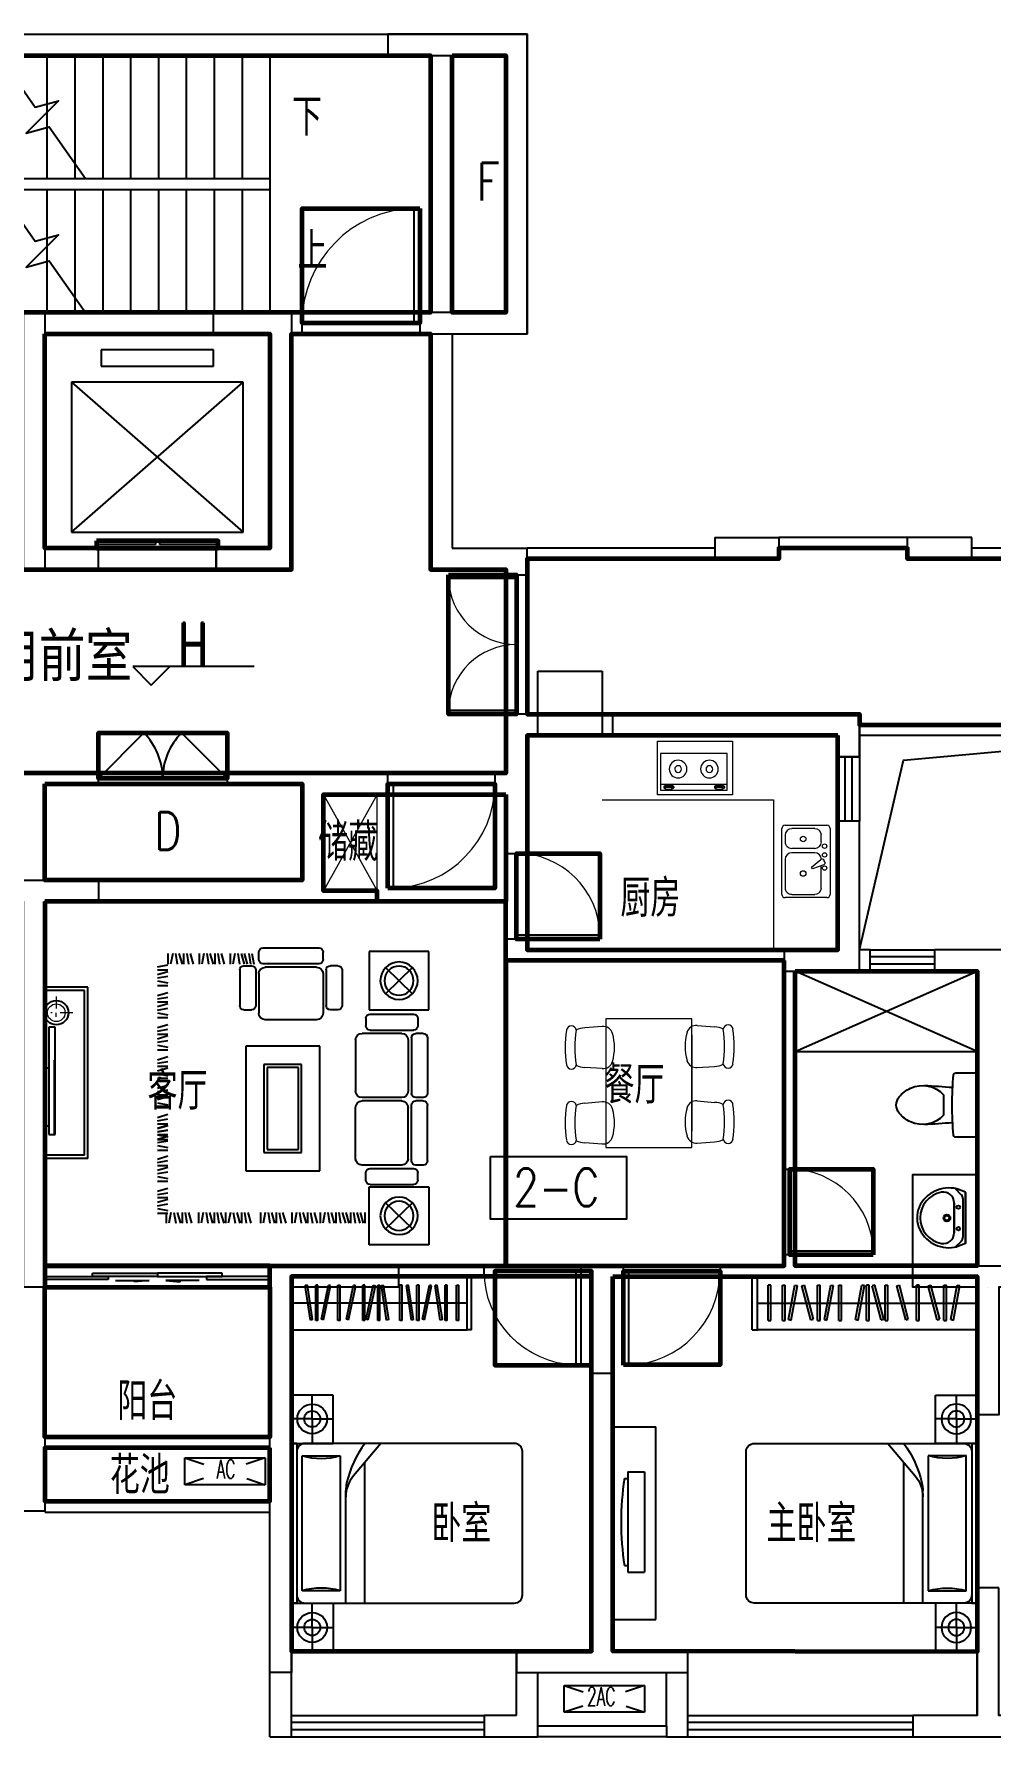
# Model space of a CAD drawing. Extents: x -397387 to -354187, y -375121 to -359221.
# Drawn here: x -375787 to -366859, y -375121 to -359221 of the extents above; entities that cross this region are included whole.
import ezdxf
from ezdxf.enums import TextEntityAlignment as Align

# ---------------------------------------------------------------- set-up
doc = ezdxf.new("R2010")
doc.units = 0
doc.header["$LTSCALE"] = 1000
doc.header["$MEASUREMENT"] = 0
doc.layers.get('0').update_dxf_attribs({"linetype": 'CONTINUOUS'})
for name, color, linetype in [('BATH', 6, 'CONTINUOUS'), ('DIM_SYMB', 3, 'CONTINUOUS'), ('F', 8, 'CONTINUOUS'), ('FUR', 8, 'CONTINUOUS'), ('Furniture(家具)', 9, 'CONTINUOUS'), ('Lvtry(厨卫)', 151, 'CONTINUOUS'), ('PUB_TEXT', 7, 'CONTINUOUS'), ('STAIR', 3, 'CONTINUOUS'), ('TEXT', 6, 'CONTINUOUS'), ('TXT', 7, 'CONTINUOUS'), ('wa', 2, 'CONTINUOUS'), ('WALL', 2, 'CONTINUOUS'), ('WINDOW', 3, 'CONTINUOUS'), ('平面标高', 161, 'CONTINUOUS'), ('栏杆', 140, 'CONTINUOUS'), ('空调', 32, 'CONTINUOUS')]:
    doc.layers.add(name, color=color, linetype=linetype)
for name, color, linetype, lineweight in [('GT_卧室', 1, 'CONTINUOUS', 60), ('GT_卫生间', 5, 'CONTINUOUS', 60), ('GT_厨房', 4, 'CONTINUOUS', 60), ('GT_客厅', 2, 'CONTINUOUS', 60), ('GT_楼梯', 130, 'CONTINUOUS', 60), ('GT_玄关', 40, 'CONTINUOUS', 60), ('GT_电机房', 210, 'CONTINUOUS', 60), ('GT_电梯', 150, 'CONTINUOUS', 60), ('GT_花园', 74, 'CONTINUOUS', 60), ('GT_过道', 30, 'CONTINUOUS', 60), ('GT_门', 245, 'CONTINUOUS', 60), ('GT_阳台', 6, 'CONTINUOUS', 60), ('GT_风机房', 230, 'CONTINUOUS', 60), ('GT_餐厅', 3, 'CONTINUOUS', 60), ('I-FURN', 8, 'CONTINUOUS', 5)]:
    doc.layers.add(name, color=color, linetype=linetype, lineweight=lineweight)
doc.styles.add('_ROMANC', font='ROMANC', dxfattribs={"width": 0.6})
doc.styles.add('DIM_FONT', font='ROMAND.shx', dxfattribs={"width": 0.7})
doc.styles.add('HZ', font='', dxfattribs={"width": 0.8})
doc.styles.add('HZ1', font='romans.shx', dxfattribs={"width": 0.8, "bigfont": 'hztxt3.shx'})
doc.styles.get("Standard").update_dxf_attribs({"font": 'GBENOR', "bigfont": 'GBCBIG'})
doc.styles.get('HZ').set_extended_font_data('FangSong_GB2312')

# ---------------------------------------------------------------- blocks, each defined once
blk = doc.blocks.new('TP6')
blk.add_lwpolyline([(20, -300), (201, -300, 0.388903), (221, -282, 0.043619), (221, 282, 0.388903), (201, 300), (20, 300, 0.414214), (0, 280), (0, -280, 0.414214), (20, -300, 0.414214)], format="xyb")
blk.add_lwpolyline([(623, 157, 0.325454), (314, 96), (314, -96, 0.325454), (623, -157, 0.11195), (728, -76, 0.35994), (728, 76, 0.11195)], format="xyb", close=True)
for centre, start, end in [((822, -7004), 92.6182, 94.7269), ((822, 7004), 265.2731, 267.3818)]:
    blk.add_arc(centre, 7194, start, end)
blk = doc.blocks.new('M_E6')
for p, q in [((240, 0), (-240, 0)), ((-237, 0), (239, 0)), ((240, 0), (270, -79)), ((-213, -36), (-271, -91)), ((-240, 0), (-270, -79)), ((-179, -23), (181, -23)), ((141, -105), (-141, -105)), ((-141, -105), (141, -105)), ((217, -37), (274, -95))]:
    blk.add_line(p, q)
for centre, radius in [((-99, -65), 16.3), ((2, -172), 31.6), ((2, -172), 23), ((101, -65), 16.3)]:
    blk.add_circle(centre, radius)
for centre, radius, start, end in [((28, -152), 307, 166.1751, 244.7296), ((-141, -205), 100, 90, 190.5602), ((-179, -73), 50, 90, 133.181), ((-28, -152), 307, 297.0639, 13.8249), ((141, -205), 100, 349.4398, 90), ((181, -73), 50, 44.5607, 90), ((0, -179), 243, 190.5602, 349.4398), ((0, -201), 250, 245.8071, 296.4628), ((28, -152), 307, 266.589, 266.5936)]:
    blk.add_arc(centre, radius, start, end)
at = {"width": 0.8, "flags": 9}
for tag in ['XSIZE', 'YSIZE']:
    blk.add_attdef(tag, (0, 0), '', height=0.5, dxfattribs=at)
blk = doc.blocks.new('M_E29JIV')
at = {"color": 0, "linetype": 'ByBlock'}
for p, q in [((31, 337), (419, 337)), ((0, -307), (0, 307)), ((82, 245), (82, 40)), ((358, 307), (143, 307)), ((419, -20), (419, 245)), ((450, 307), (450, -307)), ((48, 2), (57, -12)), ((59, 31), (163, 70)), ((173, 53), (87, -18)), ((163, 70), (173, 53)), ((143, -82), (358, -82)), ((358, -123), (143, -123)), ((82, -184), (82, -245)), ((143, -307), (358, -307)), ((419, -245), (419, -184)), ((419, -338), (31, -338))]:
    blk.add_line(p, q, dxfattribs=at)
for centre, radius in [((51, 61), 20.5), ((251, 112), 25.6), ((51, -61), 20.5), ((51, -143), 20.5), ((251, -210), 25.6)]:
    blk.add_circle(centre, radius, dxfattribs=at)
for centre, radius, start, end in [((31, 307), 30.7, 90, 180), ((419, 307), 30.7, 0, 90), ((143, 245), 61.4, 90, 180), ((358, 245), 61.4, 0, 90), ((66, 12), 20.5, 110.5377, 210), ((74, -2), 20.5, 210, 309.4623), ((143, -20), 61.4, 180, 270), ((143, -184), 61.4, 90, 180), ((358, -20), 61.4, 270, 0), ((358, -184), 61.4, 0, 90), ((31, -307), 30.7, 180, 270), ((143, -245), 61.4, 180, 270), ((358, -245), 61.4, 270, 0), ((419, -307), 30.7, 270, 0)]:
    blk.add_arc(centre, radius, start, end, dxfattribs=at)
at = {"style": 'DIM_FONT', "width": 0.8, "flags": 9}
for tag in ['XSIZE', 'YSIZE']:
    blk.add_attdef(tag, (0, 0), '', height=0.5, dxfattribs=at)
blk = doc.blocks.new('A$C79323B6D')
at = {"layer": 'I-FURN'}
for p, q in [((0, 500, 0), (700, 500, 0)), ((0, 0, 0), (0, 500, 0)), ((700, 500, 0), (700, 0, 0)), ((27, 387, 0), (27, 44, 0)), ((649, 387, 0), (27, 387, 0)), ((649, 44, 0), (649, 387, 0)), ((27, 100, 0), (649, 100, 0)), ((27, 44, 0), (649, 44, 0)), ((59, 78, 0), (59, 66, 0)), ((134, 68, 0), (70, 68, 0)), ((70, 68, 0), (70, 52, 0)), ((70, 52, 0), (134, 52, 0)), ((134, 52, 0), (134, 68, 0)), ((151, 77, 0), (151, 66, 0)), ((532, 78, 0), (532, 66, 0)), ((543, 68, 0), (543, 52, 0)), ((607, 68, 0), (543, 68, 0)), ((543, 52, 0), (607, 52, 0)), ((607, 52, 0), (607, 68, 0)), ((624, 77, 0), (624, 66, 0)), ((700, 0, 0), (0, 0, 0))]:
    blk.add_line(p, q, dxfattribs=at)
at = {"layer": 'I-FURN', "elevation": 0}
for points in [[(151, 77, 0.259034), (149, 80, 0.076276), (137, 85, 0.036515), (124, 88, 0.026615), (105, 89, 0.026615), (86, 88, 0.036515), (73, 85, 0.076276), (61, 80, 0.259034), (59, 77, 0.078462), (59, 76, 0.056762)], [(151, 66, 0.259034), (149, 70, 0.076276), (137, 75, 0.036515), (124, 77, 0.026615), (105, 78, 0.026615), (86, 77, 0.036515), (73, 75, 0.076276), (61, 70, 0.259034), (59, 66, 0.259034), (61, 63, 0.056762), (70, 59, 0.036515)], [(134, 57, 0.008736), (137, 58, 0.076276), (149, 63, 0.259034), (151, 66, 0.259034)], [(624, 77, 0.259034), (622, 80, 0.076276), (610, 85, 0.036515), (597, 88, 0.026615), (578, 89, 0.026615), (559, 88, 0.036515), (546, 85, 0.076276), (534, 80, 0.259034), (532, 77, 0.078462), (532, 76, 0.056762)], [(624, 66, 0.259034), (622, 70, 0.076276), (610, 75, 0.036515), (597, 77, 0.026615), (578, 78, 0.026615), (559, 77, 0.036515), (546, 75, 0.076276), (534, 70, 0.259034), (532, 66, 0.259034), (534, 63, 0.056762), (543, 59, 0.036515)], [(607, 57, 0.008736), (610, 58, 0.076276), (622, 63, 0.259034), (624, 66, 0.259034)]]:
    blk.add_lwpolyline(points, format="xyb", dxfattribs=at)
at = {"layer": 'I-FURN'}
for centre, radius, start, end in [((192, 241, 0), 82.5, 0.964, 360), ((484, 241, 0), 82.5, 180, 539.036), ((192, 241, 0), 31.6, 0.6532, 360), ((484, 241, 0), 31.6, 180, 539.3468)]:
    blk.add_arc(centre, radius, start, end, dxfattribs=at)
blk = doc.blocks.new('BX')
for p, q in [((0, 600), (0, 0)), ((600, 600), (0, 600)), ((600, 0), (600, 600)), ((0, 0), (600, 0))]:
    blk.add_line(p, q)
blk = doc.blocks.new('A$C501B52AE')
at = {"layer": 'I-FURN'}
for p, q in [((-450, 581), (-612, 567)), ((-415, 502), (-415, -398)), ((385, 502), (385, -398)), ((437, 591), (598, 576)), ((-450, 187), (-612, 199)), ((437, 197), (598, 208)), ((-450, -123), (-612, -138)), ((437, -114), (598, -128)), ((-450, -517), (-612, -505)), ((437, -508), (598, -496))]:
    blk.add_line(p, q, dxfattribs=at)
blk.add_lwpolyline([(-415, 652), (-415, -548), (385, -548), (385, 652)], close=True, dxfattribs=at)
for centre, radius, start, end in [((308, 384), 1104, 171.5445, 188.4555), ((-738, 540), 46, 8.4555, 171.5445), ((399, 384), 1104, 171.5445, 188.4555), ((-612, 383), 184, 90, 116.2122), ((-442, 489), 92, 16.1087, 95), ((-807, 384), 471, 343.8913, 16.1087), ((794, 394), 471, 163.8913, 196.1087), ((429, 499), 92, 85, 163.8913), ((598, 392), 184, 63.7878, 90), ((725, 549), 46, 8.4555, 171.5445), ((-413, 394), 1104, 351.5445, 8.4555), ((-322, 394), 1104, 351.5445, 8.4555), ((-738, 229), 46, 188.4555, 351.5445), ((-612, 383), 184, 243.618, 270), ((-442, 279), 92, 265, 343.8913), ((429, 288), 92, 196.1087, 275), ((598, 392), 184, 270, 296.382), ((725, 238), 46, 188.4555, 351.5445), ((308, -320), 1104, 171.5445, 188.4555), ((-738, -165), 46, 8.4555, 171.5445), ((399, -320), 1104, 171.5445, 188.4555), ((-612, -321), 184, 90, 116.2122), ((-442, -215), 92, 16.1087, 95), ((429, -205), 92, 85, 163.8913), ((598, -312), 184, 63.7878, 90), ((725, -155), 46, 8.4555, 171.5445), ((-413, -311), 1104, 351.5445, 8.4555), ((-322, -311), 1104, 351.5445, 8.4555), ((-807, -320), 471, 343.8913, 16.1087), ((794, -311), 471, 163.8913, 196.1087), ((-442, -425), 92, 265, 343.8913), ((429, -416), 92, 196.1087, 275), ((598, -312), 184, 270, 296.382), ((725, -466), 46, 188.4555, 351.5445), ((-738, -476), 46, 188.4555, 351.5445), ((-612, -321), 184, 243.618, 270)]:
    blk.add_arc(centre, radius, start, end, dxfattribs=at)
blk = doc.blocks.new('A$C5DCB49ED')
at = {"layer": 'F'}
for p, q in [((-400, -1800), (-400, 0)), ((-400, 0), (0, 0)), ((0, -1800), (0, 0)), ((-260, -420), (-104, -420)), ((-260, -420), (-260, -1356)), ((-104, -420), (-104, -1356)), ((-291, -482), (-260, -482)), ((-291, -1293), (-260, -1293)), ((-260, -1356), (-104, -1356)), ((-400, -1800), (0, -1800))]:
    blk.add_line(p, q, dxfattribs=at)
blk.add_ellipse((2329, -888), major_axis=(2652, 0), ratio=1, start_param=2.988025, end_param=3.295112, dxfattribs=at)
blk = doc.blocks.new('A$C47B67B6B')
at = {"layer": 'F'}
for p, q in [((-2100, -500), (-2100, 0)), ((-2050, -500), (-2050, 0)), ((-1952, -412), (-1952, -83)), ((-1927, -83), (-1952, -83)), ((-1927, -412), (-1927, -83)), ((-1818, -412), (-1818, -83)), ((-1818, -83), (-1793, -83)), ((-1793, -412), (-1793, -83)), ((-1762, -404), (-1701, -81)), ((-1737, -409), (-1677, -85)), ((-1701, -81), (-1677, -85)), ((-1636, -88), (-1612, -82)), ((-1553, -406), (-1636, -88)), ((-1529, -400), (-1612, -82)), ((-1490, -412), (-1490, -83)), ((-1490, -83), (-1465, -83)), ((-1465, -412), (-1465, -83)), ((-1426, -404), (-1366, -81)), ((-1402, -409), (-1342, -85)), ((-1366, -81), (-1342, -85)), ((-1291, -412), (-1291, -83)), ((-1291, -83), (-1266, -83)), ((-1266, -412), (-1266, -83)), ((-1136, -404), (-1076, -81)), ((-1111, -409), (-1051, -85)), ((-1051, -85), (-1076, -81)), ((-1033, -412), (-1033, -83)), ((-1008, -83), (-1033, -83)), ((-1008, -412), (-1008, -83)), ((-956, -82), (-980, -88)), ((-897, -406), (-980, -88)), ((-872, -400), (-956, -82)), ((-859, -412), (-859, -83)), ((-859, -83), (-834, -83)), ((-834, -412), (-834, -83)), ((-751, -88), (-726, -82)), ((-667, -406), (-751, -88)), ((-643, -400), (-726, -82)), ((-568, -412), (-568, -83)), ((-543, -83), (-568, -83)), ((-543, -412), (-543, -83)), ((-457, -88), (-433, -82)), ((-374, -406), (-457, -88)), ((-350, -400), (-433, -82)), ((-311, -412), (-311, -83)), ((-311, -83), (-286, -83)), ((-286, -412), (-286, -83)), ((-247, -404), (-187, -81)), ((-223, -409), (-163, -85)), ((-187, -81), (-163, -85)), ((-2050, -250), (0, -250)), ((-1952, -412), (-1927, -412)), ((-1818, -412), (-1793, -412)), ((-1762, -404), (-1737, -409)), ((-1553, -406), (-1529, -400)), ((-1490, -412), (-1465, -412)), ((-1426, -404), (-1402, -409)), ((-1291, -412), (-1266, -412)), ((-1136, -404), (-1111, -409)), ((-1033, -412), (-1008, -412)), ((-897, -406), (-872, -400)), ((-859, -412), (-834, -412)), ((-667, -406), (-643, -400)), ((-568, -412), (-543, -412)), ((-374, -406), (-350, -400)), ((-311, -412), (-286, -412)), ((-247, -404), (-223, -409)), ((-2100, -500), (-2050, -500)), ((0, -500), (-2050, -500))]:
    blk.add_line(p, q, dxfattribs=at)
blk = doc.blocks.new('A$C011B29F4')
at = {"layer": 'F'}
for p, q in [((448, 2080), (448, 127)), ((1863, 2156), (525, 2156)), ((1939, 127), (1939, 2080)), ((449, 835), (751, 580)), ((1939, 686), (626, 686)), ((1939, 508), (887, 508)), ((-2, 389), (-2, 0)), ((220, 195), (220, 389)), ((563, 457), (1825, 457)), ((563, 102), (563, 457)), ((1825, 457), (1825, 102)), ((2167, 195), (2167, 389)), ((2389, 389), (2389, 0)), ((220, 195), (-2, 195)), ((220, 195), (220, 0)), ((220, 195), (448, 195)), ((2167, 195), (1939, 195)), ((2167, 195), (2389, 195)), ((2167, 195), (2167, 0)), ((448, 51), (1939, 51)), ((448, 51), (448, 0)), ((1825, 102), (563, 102)), ((1939, 51), (1939, 0)), ((448, 0), (1939, 0))]:
    blk.add_line(p, q, dxfattribs=at)
for points in [[(-2, 0), (448, 0), (448, 389), (-2, 389)], [(2389, 0), (1939, 0), (1939, 389), (2389, 389)]]:
    blk.add_lwpolyline(points, dxfattribs=at)
for centre, radius in [((220, 195), 139), ((2167, 195), 139), ((220, 195), 75), ((2167, 195), 75)]:
    blk.add_circle(centre, radius, dxfattribs=at)
for centre, radius, start, end in [((525, 2080), 76.2, 90, 180), ((1863, 2080), 76.2, 0, 90), ((1056, 1522), 1034, 233.9798, 256.6072), ((948, 813), 305, 229.8941, 270), ((887, 813), 305, 256.6072, 270), ((-47, 279), 635, 343.7398, 16.2602), ((2434, 279), 635, 163.7398, 196.2602), ((525, 127), 76.2, 180, 270), ((1863, 127), 76.2, 270, 0)]:
    blk.add_arc(centre, radius, start, end, dxfattribs=at)
blk = doc.blocks.new('keting01')
at = {"layer": 'Furniture(家具)'}
for p, q in [((2254674, -2574365, 0), (2254674, -2573822, 0)), ((2254674, -2573822, 0), (2255232, -2573822, 0)), ((2255232, -2573822, 0), (2255232, -2574365, 0)), ((2255662, -2573897, 0), (2255662, -2573827, 0)), ((2256222, -2573787, 0), (2255702, -2573787, 0)), ((2256262, -2573897, 0), (2256262, -2573827, 0)), ((2256326, -2573841, 0), (2256309, -2573939, 0)), ((2256354, -2573841, 0), (2256338, -2573939, 0)), ((2256398, -2573841, 0), (2256369, -2573939, 0)), ((2256427, -2573841, 0), (2256398, -2573939, 0)), ((2256458, -2573841, 0), (2256442, -2573939, 0)), ((2256485, -2573841, 0), (2256504, -2573939, 0)), ((2256529, -2573841, 0), (2256529, -2573939, 0)), ((2256613, -2573841, 0), (2256584, -2573939, 0)), ((2256644, -2573841, 0), (2256628, -2573939, 0)), ((2256673, -2573841, 0), (2256673, -2573939, 0)), ((2256717, -2573841, 0), (2256688, -2573939, 0)), ((2256748, -2573841, 0), (2256732, -2573939, 0)), ((2256775, -2573841, 0), (2256794, -2573939, 0)), ((2256819, -2573841, 0), (2256819, -2573939, 0)), ((2256903, -2573841, 0), (2256874, -2573939, 0)), ((2256934, -2573841, 0), (2256918, -2573939, 0)), ((2256963, -2573841, 0), (2256963, -2573939, 0)), ((2257007, -2573841, 0), (2256978, -2573939, 0)), ((2257038, -2573841, 0), (2257022, -2573939, 0)), ((2257065, -2573841, 0), (2257084, -2573939, 0)), ((2257109, -2573841, 0), (2257109, -2573939, 0)), ((2254827, -2573971, 0), (2255079, -2574216, 0)), ((2255079, -2573971, 0), (2254827, -2574216, 0)), ((2255484, -2573994, 0), (2255484, -2574325, 0)), ((2255524, -2573954, 0), (2255594, -2573954, 0)), ((2255634, -2573994, 0), (2255634, -2574325, 0)), ((2255662, -2574028, 0), (2255662, -2574398, 0)), ((2255702, -2573937, 0), (2256222, -2573937, 0)), ((2255722, -2573968, 0), (2256202, -2573968, 0)), ((2256262, -2574028, 0), (2256262, -2574398, 0)), ((2256290, -2573994, 0), (2256290, -2574325, 0)), ((2256400, -2573954, 0), (2256330, -2573954, 0)), ((2256440, -2573994, 0), (2256440, -2574325, 0)), ((2257207, -2573964, 0), (2257109, -2573947, 0)), ((2257207, -2573992, 0), (2257109, -2573992, 0)), ((2257207, -2574036, 0), (2257109, -2574007, 0)), ((2257207, -2574068, 0), (2257109, -2574051, 0)), ((2257207, -2574095, 0), (2257109, -2574114, 0)), ((2257207, -2574139, 0), (2257109, -2574139, 0)), ((2257207, -2574232, 0), (2257109, -2574203, 0)), ((2255232, -2574365, 0), (2254674, -2574365, 0)), ((2255524, -2574365, 0), (2255594, -2574365, 0)), ((2256400, -2574365, 0), (2256330, -2574365, 0)), ((2257207, -2574264, 0), (2257109, -2574247, 0)), ((2257207, -2574292, 0), (2257109, -2574292, 0)), ((2257207, -2574336, 0), (2257109, -2574307, 0)), ((2257207, -2574368, 0), (2257109, -2574351, 0)), ((2254778, -2574445, 0), (2254778, -2574515, 0)), ((2255222, -2574405, 0), (2254818, -2574405, 0)), ((2255262, -2574445, 0), (2255262, -2574515, 0)), ((2255722, -2574458, 0), (2256202, -2574458, 0)), ((2257207, -2574395, 0), (2257109, -2574414, 0)), ((2257207, -2574439, 0), (2257109, -2574439, 0)), ((2257207, -2574532, 0), (2257109, -2574503, 0)), ((2254687, -2574626, 0), (2254687, -2575146, 0)), ((2254727, -2574586, 0), (2254797, -2574586, 0)), ((2255222, -2574555, 0), (2254818, -2574555, 0)), ((2254837, -2574626, 0), (2254837, -2575146, 0)), ((2254868, -2574646, 0), (2254868, -2575126, 0)), ((2254928, -2574586, 0), (2255298, -2574586, 0)), ((2255358, -2574646, 0), (2255358, -2575126, 0)), ((2257207, -2574564, 0), (2257109, -2574547, 0)), ((2257207, -2574592, 0), (2257109, -2574592, 0)), ((2257207, -2574636, 0), (2257109, -2574607, 0)), ((2257207, -2574668, 0), (2257109, -2574651, 0)), ((2255692, -2575869, 0), (2255692, -2574705, 0)), ((2255692, -2574705, 0), (2256384, -2574705, 0)), ((2256384, -2574705, 0), (2256384, -2575869, 0)), ((2257207, -2574695, 0), (2257109, -2574714, 0)), ((2257207, -2574739, 0), (2257109, -2574739, 0)), ((2257207, -2574832, 0), (2257109, -2574803, 0)), ((2255862, -2575699, 0), (2255862, -2574875, 0)), ((2255862, -2574875, 0), (2256214, -2574875, 0)), ((2255892, -2575669, 0), (2255892, -2574905, 0)), ((2255892, -2574905, 0), (2256184, -2574905, 0)), ((2256184, -2574905, 0), (2256184, -2575669, 0)), ((2256214, -2574875, 0), (2256214, -2575699, 0)), ((2257207, -2574864, 0), (2257109, -2574847, 0)), ((2257207, -2574892, 0), (2257109, -2574892, 0)), ((2257207, -2574936, 0), (2257109, -2574907, 0)), ((2257207, -2574962, 0), (2257109, -2574981, 0)), ((2257207, -2575005, 0), (2257109, -2575005, 0)), ((2257207, -2575099, 0), (2257109, -2575070, 0)), ((2257207, -2575130, 0), (2257109, -2575114, 0)), ((2257207, -2575159, 0), (2257109, -2575159, 0)), ((2254687, -2575776, 0), (2254687, -2575256, 0)), ((2254727, -2575186, 0), (2254797, -2575186, 0)), ((2254727, -2575217, 0), (2254797, -2575217, 0)), ((2254837, -2575776, 0), (2254837, -2575256, 0)), ((2254868, -2575756, 0), (2254868, -2575276, 0)), ((2254928, -2575186, 0), (2255298, -2575186, 0)), ((2254928, -2575217, 0), (2255298, -2575217, 0)), ((2255358, -2575756, 0), (2255358, -2575276, 0)), ((2257207, -2575203, 0), (2257109, -2575174, 0)), ((2257207, -2575233, 0), (2257109, -2575252, 0)), ((2257207, -2575277, 0), (2257109, -2575277, 0)), ((2257207, -2575370, 0), (2257109, -2575341, 0)), ((2257207, -2575402, 0), (2257109, -2575385, 0)), ((2257207, -2575430, 0), (2257109, -2575430, 0)), ((2257207, -2575470, 0), (2257109, -2575441, 0)), ((2257207, -2575474, 0), (2257109, -2575445, 0)), ((2257207, -2575502, 0), (2257109, -2575485, 0)), ((2257207, -2575506, 0), (2257109, -2575489, 0)), ((2257207, -2575530, 0), (2257109, -2575530, 0)), ((2257207, -2575533, 0), (2257109, -2575552, 0)), ((2257207, -2575574, 0), (2257109, -2575545, 0)), ((2257207, -2575577, 0), (2257109, -2575577, 0)), ((2257207, -2575606, 0), (2257109, -2575589, 0)), ((2257207, -2575633, 0), (2257109, -2575652, 0)), ((2256214, -2575699, 0), (2255862, -2575699, 0)), ((2256184, -2575669, 0), (2255892, -2575669, 0)), ((2257207, -2575677, 0), (2257109, -2575677, 0)), ((2257207, -2575759, 0), (2257109, -2575730, 0)), ((2257207, -2575791, 0), (2257109, -2575774, 0)), ((2254727, -2575816, 0), (2254797, -2575816, 0)), ((2254778, -2575956, 0), (2254778, -2575886, 0)), ((2255222, -2575846, 0), (2254818, -2575846, 0)), ((2254928, -2575816, 0), (2255298, -2575816, 0)), ((2255262, -2575956, 0), (2255262, -2575886, 0)), ((2256384, -2575869, 0), (2255692, -2575869, 0)), ((2257207, -2575819, 0), (2257109, -2575819, 0)), ((2257207, -2575863, 0), (2257109, -2575834, 0)), ((2257207, -2575895, 0), (2257109, -2575878, 0)), ((2257207, -2575922, 0), (2257109, -2575941, 0)), ((2254674, -2576019, 0), (2254674, -2576561, 0)), ((2255232, -2576019, 0), (2254674, -2576019, 0)), ((2255222, -2575996, 0), (2254818, -2575996, 0)), ((2255232, -2576561, 0), (2255232, -2576019, 0)), ((2257207, -2575966, 0), (2257109, -2575966, 0)), ((2257207, -2576059, 0), (2257109, -2576030, 0)), ((2257207, -2576091, 0), (2257109, -2576074, 0)), ((2255079, -2576412, 0), (2254827, -2576168, 0)), ((2254827, -2576412, 0), (2255079, -2576168, 0)), ((2255271, -2576259, 0), (2255271, -2576357, 0)), ((2255315, -2576259, 0), (2255287, -2576357, 0)), ((2255347, -2576259, 0), (2255318, -2576357, 0)), ((2255379, -2576259, 0), (2255362, -2576357, 0)), ((2255407, -2576259, 0), (2255407, -2576357, 0)), ((2255451, -2576259, 0), (2255422, -2576357, 0)), ((2255483, -2576259, 0), (2255454, -2576357, 0)), ((2255514, -2576259, 0), (2255498, -2576357, 0)), ((2255543, -2576259, 0), (2255543, -2576357, 0)), ((2255587, -2576259, 0), (2255558, -2576357, 0)), ((2255618, -2576259, 0), (2255602, -2576357, 0)), ((2255646, -2576259, 0), (2255665, -2576357, 0)), ((2255689, -2576259, 0), (2255689, -2576357, 0)), ((2255746, -2576259, 0), (2255717, -2576357, 0)), ((2255778, -2576259, 0), (2255761, -2576357, 0)), ((2255806, -2576259, 0), (2255806, -2576357, 0)), ((2255850, -2576259, 0), (2255821, -2576357, 0)), ((2255882, -2576259, 0), (2255865, -2576357, 0)), ((2255909, -2576259, 0), (2255928, -2576357, 0)), ((2255953, -2576259, 0), (2255953, -2576357, 0)), ((2256039, -2576259, 0), (2256010, -2576357, 0)), ((2256071, -2576259, 0), (2256054, -2576357, 0)), ((2256099, -2576259, 0), (2256099, -2576357, 0)), ((2256143, -2576259, 0), (2256114, -2576357, 0)), ((2256175, -2576259, 0), (2256158, -2576357, 0)), ((2256202, -2576259, 0), (2256221, -2576357, 0)), ((2256246, -2576259, 0), (2256246, -2576357, 0)), ((2256364, -2576259, 0), (2256335, -2576357, 0)), ((2256396, -2576259, 0), (2256379, -2576357, 0)), ((2256424, -2576259, 0), (2256424, -2576357, 0)), ((2256468, -2576259, 0), (2256439, -2576357, 0)), ((2256500, -2576259, 0), (2256483, -2576357, 0)), ((2256527, -2576259, 0), (2256546, -2576357, 0)), ((2256571, -2576259, 0), (2256571, -2576357, 0)), ((2256618, -2576259, 0), (2256589, -2576357, 0)), ((2256650, -2576259, 0), (2256633, -2576357, 0)), ((2256678, -2576259, 0), (2256678, -2576357, 0)), ((2256722, -2576259, 0), (2256694, -2576357, 0)), ((2256754, -2576259, 0), (2256737, -2576357, 0)), ((2256781, -2576259, 0), (2256800, -2576357, 0)), ((2256825, -2576259, 0), (2256825, -2576357, 0)), ((2256918, -2576259, 0), (2256889, -2576357, 0)), ((2256950, -2576259, 0), (2256933, -2576357, 0)), ((2256978, -2576259, 0), (2256978, -2576357, 0)), ((2257022, -2576259, 0), (2256993, -2576357, 0)), ((2257054, -2576259, 0), (2257037, -2576357, 0)), ((2257081, -2576259, 0), (2257100, -2576357, 0)), ((2257207, -2576119, 0), (2257109, -2576119, 0)), ((2257207, -2576163, 0), (2257109, -2576134, 0)), ((2257207, -2576195, 0), (2257109, -2576178, 0)), ((2257207, -2576222, 0), (2257109, -2576241, 0)), ((2257207, -2576266, 0), (2257109, -2576266, 0)), ((2257125, -2576259, 0), (2257125, -2576357, 0)), ((2254674, -2576561, 0), (2255232, -2576561, 0))]:
    blk.add_line(p, q, dxfattribs=at)
for centre, radius in [((2254953, -2574094, 0), 175), ((2254953, -2574094, 0), 136), ((2254953, -2576290, 0), 175), ((2254953, -2576290, 0), 136)]:
    blk.add_circle(centre, radius, dxfattribs=at)
for centre, radius, start, end in [((2255702, -2573827, 0), 40, 90, 180), ((2256222, -2573827, 0), 40, 360, 90), ((2255524, -2573994, 0), 40, 90, 180), ((2255594, -2573994, 0), 40, 360, 90), ((2255702, -2573897, 0), 40, 180, 270), ((2255722, -2574028, 0), 60, 90, 180), ((2256202, -2574028, 0), 60, 360, 90), ((2256222, -2573897, 0), 40, 270, 360), ((2256330, -2573994, 0), 40, 90, 180), ((2256400, -2573994, 0), 40, 360, 90), ((2255524, -2574325, 0), 40, 180, 270), ((2255594, -2574325, 0), 40, 270, 360), ((2256330, -2574325, 0), 40, 180, 270), ((2256400, -2574325, 0), 40, 270, 360), ((2254818, -2574445, 0), 40, 90, 180), ((2254818, -2574515, 0), 40, 180, 270), ((2255222, -2574445, 0), 40, 360, 90), ((2255222, -2574515, 0), 40, 270, 360), ((2255722, -2574398, 0), 60, 180, 270), ((2256202, -2574398, 0), 60, 270, 360), ((2254727, -2574626, 0), 40, 90, 180), ((2254797, -2574626, 0), 40, 360, 90), ((2254928, -2574646, 0), 60, 90, 180), ((2255298, -2574646, 0), 60, 360, 90), ((2254727, -2575146, 0), 40, 180, 270), ((2254797, -2575146, 0), 40, 270, 360), ((2254928, -2575126, 0), 60, 180, 270), ((2255298, -2575126, 0), 60, 270, 360), ((2254727, -2575257, 0), 40, 90, 180), ((2254797, -2575257, 0), 40, 360, 90), ((2254928, -2575277, 0), 60, 90, 180), ((2255298, -2575277, 0), 60, 360, 90), ((2254727, -2575776, 0), 40, 180, 270), ((2254797, -2575776, 0), 40, 270, 360), ((2254928, -2575756, 0), 60, 180, 270), ((2255298, -2575756, 0), 60, 270, 360), ((2254818, -2575886, 0), 40, 90, 180), ((2254818, -2575956, 0), 40, 180, 270), ((2255222, -2575886, 0), 40, 360, 90), ((2255222, -2575956, 0), 40, 270, 360)]:
    blk.add_arc(centre, radius, start, end, dxfattribs=at)
blk = doc.blocks.new('A$C0FFF4A59')
at = {"layer": 'F'}
for p, q in [((406, 1600), (6, 1600)), ((406, 0), (406, 1600)), ((376, 1570), (6, 1570)), ((376, 30), (376, 1570)), ((101, 1225), (43, 1225)), ((43, 1225), (43, 225)), ((101, 225), (101, 1225)), ((10, 303), (10, 847)), ((10, 847), (43, 847)), ((43, 847), (43, 303)), ((95, 231), (95, 918)), ((43, 303), (10, 303)), ((43, 225), (101, 225)), ((376, 30), (6, 30)), ((406, 0), (6, 0))]:
    blk.add_line(p, q, dxfattribs=at)
at = {"layer": 'F', "lineweight": 0}
for p, q in [((113, 1512), (113, 1399)), ((75, 1361), (62, 1361)), ((113, 1324), (113, 1361)), ((267, 1361), (150, 1361))]:
    blk.add_line(p, q, dxfattribs=at)
at = {"layer": 'F'}
blk.add_circle((113, 1361), 113, dxfattribs=at)
at = {"layer": 'F', "lineweight": 0}
blk.add_circle((113, 1361), 82.7, dxfattribs=at)
blk = doc.blocks.new('A$C249466C0')
at = {"layer": '空调'}
for p, q in [((0, 250, 0), (750, 250, 0)), ((0, 250, 0), (177, 191, 0)), ((0, 0, 0), (0, 250, 0)), ((750, 250, 0), (573, 191, 0)), ((750, 250, 0), (750, 0, 0)), ((175, 58, 0), (0, 0, 0)), ((750, 0, 0), (0, 0, 0)), ((578, 57, 0), (750, 0, 0))]:
    blk.add_line(p, q, dxfattribs=at)
at = {"layer": '空调', "style": '_ROMANC', "width": 0.6}
blk.add_text('2AC', height=175, dxfattribs=at).set_placement((214, 60, 0))
blk = doc.blocks.new('1')
at = {"layer": '空调'}
for p, q in [((2343911, -2591167), (2344661, -2591167)), ((2343911, -2591167), (2344088, -2591226)), ((2343911, -2591417), (2343911, -2591167)), ((2344661, -2591167), (2344484, -2591226)), ((2344661, -2591167), (2344661, -2591417)), ((2344085, -2591359), (2343911, -2591417)), ((2344489, -2591360), (2344661, -2591417)), ((2344661, -2591417), (2343911, -2591417))]:
    blk.add_line(p, q, dxfattribs=at)
at = {"layer": '空调', "style": '_ROMANC', "width": 0.6}
blk.add_text('AC', height=175, dxfattribs=at).set_placement((2344207, -2591359))
blk = doc.blocks.new('A$C272E504F')
at = {"layer": 'wa', "flags": 128}
for points in [[(25650, 9050), (26650, 9050), (26650, 11850), (25350, 11850), (25350, 11650), (26450, 11650), (26450, 9250), (25650, 9250)], [(21950, 9250), (22150, 9250), (22150, 6850), (21950, 6850)], [(31050, -1042), (30850, -1042), (30850, -1042), (30850, -1042), (30850, 150), (30250, 150), (30250, 350), (31650, 350), (31650, 150), (31050, 150), (31050, -1042), (31050, -1042)], [(27450, -658), (27250, -658), (27250, -658), (27250, -658), (27250, -3250), (26550, -3250), (26550, -3450), (28150, -3450), (28150, -3250), (27450, -3250), (27450, -658), (27450, -658)], [(31050, -2658), (30850, -2658), (30850, -2658), (30850, -2658), (30850, -3850), (30250, -3850), (30250, -4050), (31650, -4050), (31650, -3850), (31050, -3850), (31050, -2658), (31050, -2658)]]:
    blk.add_lwpolyline(points, close=True, dxfattribs=at)
for points in [[(23750, 6850), (23750, 7050), (24250, 7050), (24250, 9050), (23725, 9050), (23725, 9250), (24450, 9250), (24450, 9050), (24450, 9050), (24450, 6850), (23750, 6850)], [(29750, 5500), (29750, 5100), (29550, 5100), (29550, 5300), (27450, 5300), (27450, 5500), (29750, 5500)], [(29750, 3100), (29750, 4500), (29550, 4500), (29550, 3300), (29050, 3300), (29050, 3100), (29750, 3100)], [(22650, 3950), (22650, 3750), (22150, 3750), (22150, 150), (21950, 150), (21950, 3750), (21450, 3750), (21450, 3950), (22650, 3950)], [(24450, -3450), (24250, -3450), (24250, 150), (24250, 150), (24250, 350), (24350, 350), (25450, 350), (25450, 150), (24450, 150), (24450, -3450)]]:
    blk.add_lwpolyline(points, dxfattribs=at)
blk = doc.blocks.new('$DorLib2D$00000001')
for p, q in [((0.45, 0.975), (0.5, 0.975)), ((0.45, 0), (0.45, 0.975)), ((0.5, 0), (0.5, 0.975)), ((0.5, 0), (0.45, 0))]:
    blk.add_line(p, q)
at = {"lineweight": 13}
blk.add_arc((0.475, 0), 0.975, 91.4693, 180, dxfattribs=at)
blk = doc.blocks.new('$TCHSYS$LDOR22D')
for p, q in [((-0.517, 0.833), (-0.017, 0.833)), ((-0.517, 0.833), (-0.517, 0.667)), ((-0.017, 0.833), (-0.017, 0.667)), ((0.017, 0.833), (0.017, 0.667)), ((0.017, 0.833), (0.517, 0.833)), ((0.517, 0.833), (0.517, 0.667)), ((-0.517, 0.667), (-0.017, 0.667)), ((0.017, 0.667), (0.517, 0.667)), ((-0.5, 0.5), (0.5, 0.5))]:
    blk.add_line(p, q)
blk = doc.blocks.new('$TCHSYS$WIN2D')
for p, q in [((-0.5, 0.5), (0.5, 0.5)), ((0.5, 0.1667), (-0.5, 0.1667)), ((0.5, -0.1667), (-0.5, -0.1667)), ((-0.5, -0.5), (0.5, -0.5))]:
    blk.add_line(p, q)
blk = doc.blocks.new('$DorLib2D$00000116')
at = {"color": 0}
for p, q in [((-0.5, 0), (-0.146, 0.354)), ((0.5, 0), (0.146, 0.354))]:
    blk.add_line(p, q, dxfattribs=at)
for centre, start, end in [((-0.5, 0), 0, 45), ((0.5, 0), 135, 180)]:
    blk.add_arc(centre, 0.5, start, end, dxfattribs=at)
blk = doc.blocks.new('$DorLib2D$00000002')
for p, q in [((-0.5, 0), (-0.5, 0.4875)), ((-0.475, 0.4875), (-0.5, 0.4875)), ((-0.475, 0), (-0.475, 0.4875)), ((0.475, 0), (0.475, 0.4875)), ((0.475, 0.4875), (0.5, 0.4875)), ((0.5, 0), (0.5, 0.4875)), ((-0.5, 0), (-0.475, 0)), ((0.5, 0), (0.475, 0))]:
    blk.add_line(p, q)
at = {"lineweight": 13}
for centre, start, end in [((-0.4875, 0), 0, 88.53072), ((0.4875, 0), 91.46928, 180)]:
    blk.add_arc(centre, 0.4875, start, end, dxfattribs=at)
blk = doc.blocks.new('$DorLib2D$00000138')
at = {"color": 0, "linetype": 'Continuous'}
for p, q in [((-0.2875, 0), (-0.2875, 0.1538)), ((-0.2875, 0.1538), (0, 0.1538)), ((0, 0.1538), (0, 0)), ((0.2875, 0.1538), (0, 0.1538)), ((0.2875, 0), (0.2875, 0.1538)), ((-0.5, -0.1399), (-0.5, 0)), ((-0.5, 0), (-0.2187, 0)), ((0, 0), (-0.2875, 0)), ((-0.2187, 0), (-0.2187, -0.1399)), ((0, 0), (0.2875, 0)), ((0.2187, 0), (0.2187, -0.1399)), ((0.5, 0), (0.2187, 0)), ((0.5, 0), (0.5, -0.1946)), ((0.5, -0.1399), (0.5, 0)), ((-0.2187, -0.1399), (-0.5, -0.1399)), ((0.2187, -0.1399), (0.5, -0.1399)), ((-0.1857, -0.186), (-0.037, -0.186)), ((-0.037, -0.186), (-0.1019, -0.2583)), ((-0.1019, -0.2583), (-0.1019, -0.186)), ((0.1857, -0.186), (0.037, -0.186)), ((0.037, -0.186), (0.1019, -0.2583)), ((0.1019, -0.2583), (0.1019, -0.186))]:
    blk.add_line(p, q, dxfattribs=at)

msp = doc.modelspace()

# ---------------------------------------------------------------- linework, layer by layer
at = {"layer": 'BATH'}
for p, q in [((-366987, -368721), (-368687, -367971)), ((-368687, -368721), (-366987, -367971)), ((-368687, -368721), (-366987, -368721))]:
    msp.add_line(p, q, dxfattribs=at)
at = {"layer": 'DIM_SYMB'}
for points in [[(-376117, -359421), (-375777, -359904), (-375561, -359846), (-375862, -360148), (-375648, -360088), (-375307, -360571)], [(-376117, -360671), (-375777, -361154), (-375561, -361096), (-375862, -361398), (-375648, -361338), (-375307, -361821)]]:
    msp.add_lwpolyline(points, dxfattribs=at)
for points in [[(-373490, -359996, 0, 0, 0), (-375007, -359996, 80, 0, 0), (-375307, -359996, 0, 0, 0)], [(-373440, -361246, 0, 0, 0), (-375007, -361246, 80, 0, 0), (-375307, -361246, 0, 0, 0)]]:
    msp.add_lwpolyline(points, format="xyseb", dxfattribs=at)
at = {"layer": 'GT_卧室'}
for points in [[(-373387, -370838), (-373387, -374321), (-370587, -374321), (-370587, -370821), (-373387, -370821), (-373387, -370838)], [(-370387, -370821), (-366987, -370821), (-366987, -374325), (-370387, -374321), (-370387, -370821)]]:
    msp.add_lwpolyline(points, dxfattribs=at)
at = {"layer": 'GT_卫生间'}
msp.add_lwpolyline([(-368687, -367971), (-366987, -367971), (-366987, -370721), (-368687, -370721), (-368687, -367971)], dxfattribs=at)
at = {"layer": 'GT_厨房'}
msp.add_lwpolyline([(-368287, -365771), (-371187, -365771), (-371187, -367771), (-368287, -367771), (-368287, -365771)], dxfattribs=at)
at = {"layer": 'GT_客厅'}
msp.add_lwpolyline([(-375687, -367321), (-375687, -370721), (-371387, -370721), (-371387, -367321), (-375687, -367321)], dxfattribs=at)
at = {"layer": 'GT_楼梯'}
msp.add_lwpolyline([(-379487, -359421), (-372087, -359421), (-372087, -361821), (-379487, -361821), (-379487, -359421)], dxfattribs=at)
at = {"layer": 'GT_玄关'}
msp.add_lwpolyline([(-371387, -366321), (-371387, -367321), (-372587, -367321), (-372587, -367221), (-373087, -367221), (-373087, -366321), (-371387, -366321)], dxfattribs=at)
at = {"layer": 'GT_电机房'}
msp.add_lwpolyline([(-375687, -366221), (-373287, -366221), (-373287, -367121), (-375687, -367121), (-375687, -366221)], dxfattribs=at)
at = {"layer": 'GT_电梯'}
msp.add_lwpolyline([(-375687, -362021), (-373587, -362021), (-373587, -364021), (-375687, -364021), (-375687, -362021)], dxfattribs=at)
at = {"layer": 'GT_花园'}
msp.add_lwpolyline([(-373587, -372421), (-375687, -372421), (-375687, -372921), (-373587, -372921), (-373587, -372421)], dxfattribs=at)
at = {"layer": 'GT_过道'}
for points in [[(-379487, -362021), (-378187, -362021), (-378187, -364221), (-373387, -364221), (-373387, -362021), (-372087, -362021), (-372087, -364221), (-371387, -364221), (-371387, -366121), (-380187, -366121), (-380187, -364221), (-379487, -364221), (-379487, -362021)], [(-361587, -364221), (-364487, -364221), (-364487, -364121), (-367637, -364121), (-367637, -364021), (-368837, -364021), (-368837, -364121), (-371187, -364121), (-371187, -365571), (-368087, -365571), (-368087, -365671), (-365487, -365671), (-365487, -365571), (-361587, -365571), (-361587, -364221)]]:
    msp.add_lwpolyline(points, dxfattribs=at)
at = {"layer": 'GT_门'}
for points in [[(-372187, -360849), (-372187, -361921), (-373287, -361921), (-373287, -360849), (-372187, -360849)], [(-375206, -363954), (-375206, -364021), (-374069, -364021), (-374069, -363954), (-375206, -363954)], [(-371921, -364271), (-371287, -364271), (-371287, -365571), (-371921, -365571), (-371921, -364271)], [(-374412, -365747), (-373987, -365747), (-373987, -366171), (-375187, -366171), (-375187, -365747), (-374412, -365747)], [(-372487, -367196), (-372487, -366221), (-371487, -366221), (-371487, -367196), (-372487, -367196)], [(-370507, -367671), (-371287, -367671), (-371287, -366871), (-370507, -366871), (-370507, -367671)], [(-367957, -370621), (-368737, -370621), (-368737, -369821), (-367957, -369821), (-367957, -370621)], [(-375687, -370721), (-375687, -370921), (-373587, -370921), (-373587, -370721), (-375687, -370721)], [(-370587, -371649), (-370587, -370771), (-371487, -370771), (-371487, -371649), (-370587, -371649)], [(-370287, -371649), (-370287, -370771), (-369387, -370771), (-369387, -371648), (-370287, -371648)]]:
    msp.add_lwpolyline(points, dxfattribs=at)
at = {"layer": 'GT_阳台'}
msp.add_lwpolyline([(-373587, -370921), (-373587, -372321), (-375687, -372321), (-375687, -370921), (-373587, -370921)], dxfattribs=at)
at = {"layer": 'GT_风机房'}
msp.add_lwpolyline([(-371887, -359421), (-371387, -359421), (-371387, -361821), (-371887, -361821), (-371887, -359421)], dxfattribs=at)
at = {"layer": 'GT_餐厅'}
msp.add_lwpolyline([(-368787, -367871), (-371387, -367871), (-371387, -370721), (-368787, -370721), (-368787, -367871)], dxfattribs=at)
at = {"layer": 'I-FURN', "flags": 128}
for points in [[(-373087, -367221), (-372587, -367221), (-372587, -366321), (-373087, -367221)], [(-373087, -366321), (-372587, -367221)], [(-370487, -366371), (-368887, -366371), (-368887, -367771)]]:
    msp.add_lwpolyline(points, dxfattribs=at)
at = {"layer": 'Lvtry(厨卫)', "flags": 128}
msp.add_lwpolyline([(-367587, -370721), (-367587, -369871), (-366987, -369871)], dxfattribs=at)
at = {"layer": 'PUB_TEXT'}
msp.add_lwpolyline([(-371530, -369701), (-370259, -369701), (-370259, -370286), (-371530, -370286)], close=True, dxfattribs=at)
at = {"layer": 'STAIR'}
for p, q in [((-375667, -359421), (-375667, -360571)), ((-375407, -359421), (-375407, -360571)), ((-375147, -359421), (-375147, -360571)), ((-374887, -359421), (-374887, -360571)), ((-374627, -359421), (-374627, -360571)), ((-374367, -359421), (-374367, -360571)), ((-374107, -359421), (-374107, -360571)), ((-373847, -359421), (-373847, -360571)), ((-373587, -359421), (-373587, -360571)), ((-375667, -360671), (-375667, -361821)), ((-375407, -360671), (-375407, -361821)), ((-375147, -360671), (-375147, -361821)), ((-374887, -360671), (-374887, -361821)), ((-374627, -360671), (-374627, -361821)), ((-374367, -360671), (-374367, -361821)), ((-374107, -360671), (-374107, -361821)), ((-373847, -360671), (-373847, -361821)), ((-373587, -360671), (-373587, -361821)), ((-375162, -362171), (-375162, -362321)), ((-374112, -362171), (-375162, -362171)), ((-374112, -362321), (-374112, -362171)), ((-375162, -362321), (-374112, -362321)), ((-375437, -362471), (-375437, -363871)), ((-373837, -362471), (-375437, -362471)), ((-375437, -362471), (-373837, -363871)), ((-375437, -363871), (-373837, -362471)), ((-373837, -363871), (-373837, -362471)), ((-375437, -363871), (-373837, -363871))]:
    msp.add_line(p, q, dxfattribs=at)
at = {"layer": 'WALL'}
for p, q in [((-379587, -359221), (-371987, -359221)), ((-371987, -359221), (-371187, -359221)), ((-371187, -359221), (-371187, -362021)), ((-379487, -359421), (-372087, -359421)), ((-372087, -359421), (-372087, -361821)), ((-371887, -359421), (-371887, -361821)), ((-371887, -359421), (-371387, -359421)), ((-371387, -359421), (-371387, -361821)), ((-378007, -360571), (-373587, -360571)), ((-373587, -360571), (-373587, -360671)), ((-378007, -360671), (-373587, -360671)), ((-378087, -361821), (-375787, -361821)), ((-375787, -361821), (-373487, -361821)), ((-373287, -361821), (-373487, -361821)), ((-373287, -362021), (-373287, -361821)), ((-372087, -361821), (-372187, -361821)), ((-372187, -361821), (-372187, -362021)), ((-371887, -361821), (-371387, -361821)), ((-375687, -362021), (-373587, -362021)), ((-375687, -364021), (-375687, -362021)), ((-373587, -362021), (-373587, -364021)), ((-373387, -362021), (-373387, -364221)), ((-373387, -362021), (-373287, -362021)), ((-372187, -362021), (-372087, -362021)), ((-372087, -362021), (-372087, -364221)), ((-371887, -362021), (-371887, -364021)), ((-371887, -362021), (-371187, -362021)), ((-369437, -363921), (-368837, -363921)), ((-369437, -363921), (-369437, -364121)), ((-368837, -363921), (-368837, -364121)), ((-367037, -363921), (-367637, -363921)), ((-367637, -364121), (-367637, -363921)), ((-367037, -364121), (-367037, -363921)), ((-375187, -364021), (-375687, -364021)), ((-375187, -364221), (-375187, -364021)), ((-373587, -364021), (-374087, -364021)), ((-374087, -364021), (-374087, -364221)), ((-371887, -364021), (-371187, -364021)), ((-371187, -364271), (-371187, -364021)), ((-376387, -364221), (-375787, -364221)), ((-375787, -364221), (-375187, -364221)), ((-374087, -364221), (-373387, -364221)), ((-372087, -364221), (-371387, -364221)), ((-371387, -364221), (-371387, -364271)), ((-369437, -364121), (-368837, -364121)), ((-367037, -364121), (-367637, -364121)), ((-371387, -364271), (-371187, -364271)), ((-371187, -365571), (-371387, -365571)), ((-371387, -365571), (-371387, -365671)), ((-371387, -365671), (-371387, -366121)), ((-368087, -365571), (-371187, -365571)), ((-368087, -365971), (-368087, -365571)), ((-371187, -365771), (-371187, -366221)), ((-368287, -365771), (-371187, -365771)), ((-368287, -365771), (-368287, -365971)), ((-368287, -365971), (-368087, -365971)), ((-375187, -366121), (-375787, -366121)), ((-375187, -366221), (-375187, -366121)), ((-373187, -366121), (-373987, -366121)), ((-373987, -366121), (-373987, -366221)), ((-372487, -366121), (-373187, -366121)), ((-372487, -366321), (-372487, -366121)), ((-371387, -366121), (-371487, -366121)), ((-371487, -366121), (-371487, -366321)), ((-375687, -366221), (-375687, -367121)), ((-375687, -366221), (-375187, -366221)), ((-373987, -366221), (-373287, -366221)), ((-373287, -366221), (-373287, -367121)), ((-373087, -366321), (-373087, -367221)), ((-373087, -366321), (-372487, -366321)), ((-371487, -366321), (-371387, -366321)), ((-371387, -366321), (-371387, -366871)), ((-371187, -366871), (-371187, -366221)), ((-368087, -366571), (-368287, -366571)), ((-368287, -366571), (-368287, -367771)), ((-368087, -367771), (-368087, -366571)), ((-371387, -366871), (-371187, -366871)), ((-375687, -367121), (-373287, -367121)), ((-373087, -367221), (-372587, -367221)), ((-372587, -367221), (-372587, -367321)), ((-375687, -367321), (-373187, -367321)), ((-375687, -367321), (-375687, -370721)), ((-373187, -367321), (-372587, -367321)), ((-371187, -367671), (-371387, -367671)), ((-371387, -367671), (-371387, -367871)), ((-371187, -367771), (-371187, -367671)), ((-368787, -367871), (-371387, -367871)), ((-368687, -367771), (-371187, -367771)), ((-368787, -367871), (-368787, -369821)), ((-368287, -367771), (-368687, -367771)), ((-367987, -367771), (-368087, -367771)), ((-367987, -367971), (-367987, -367771)), ((-366887, -367771), (-367387, -367771)), ((-367387, -367771), (-367387, -367971)), ((-366187, -367771), (-366887, -367771)), ((-368687, -369821), (-368687, -367971)), ((-368187, -367971), (-368687, -367971)), ((-368187, -367971), (-367987, -367971)), ((-367387, -367971), (-366987, -367971)), ((-366987, -370721), (-366987, -367971)), ((-368787, -369821), (-368687, -369821)), ((-368687, -370621), (-368787, -370621)), ((-368787, -370621), (-368787, -370721)), ((-368687, -370721), (-368687, -370621)), ((-375687, -370721), (-375687, -370921)), ((-373487, -370721), (-373587, -370721)), ((-373587, -370721), (-373587, -370921)), ((-371587, -370721), (-373487, -370721)), ((-371587, -370821), (-371587, -370721)), ((-370487, -370721), (-370687, -370721)), ((-370687, -370721), (-370687, -370821)), ((-370287, -370721), (-370487, -370721)), ((-370287, -370821), (-370287, -370721)), ((-368787, -370721), (-369387, -370721)), ((-369387, -370721), (-369387, -370821)), ((-366987, -370721), (-368687, -370721)), ((-366887, -370721), (-366887, -370721)), ((-375687, -370921), (-375687, -373013)), ((-373587, -375121), (-373587, -370921)), ((-373387, -370821), (-371587, -370821)), ((-373387, -374921), (-373387, -370821)), ((-370687, -370821), (-370587, -370821)), ((-370587, -374321), (-370587, -370821)), ((-370387, -370821), (-370287, -370821)), ((-370387, -374321), (-370387, -370821)), ((-369387, -370821), (-368687, -370821)), ((-366987, -370821), (-368687, -370821)), ((-366987, -374921), (-366987, -370821)), ((-366887, -370921), (-366887, -370921)), ((-375687, -373013), (-375887, -373013)), ((-371287, -374921), (-371287, -374321)), ((-371287, -374321), (-370587, -374321)), ((-370387, -374321), (-369687, -374321)), ((-369687, -375121), (-369687, -374321)), ((-371087, -375121), (-371087, -374521)), ((-371087, -374521), (-370487, -374521)), ((-370487, -374521), (-369887, -374521)), ((-369887, -375021), (-369887, -374521)), ((-373387, -375121), (-373387, -374921)), ((-371287, -374921), (-371587, -374921)), ((-371587, -374921), (-371587, -375121)), ((-369687, -375121), (-369687, -374921)), ((-366987, -374921), (-367587, -374921)), ((-367587, -374921), (-367587, -375121)), ((-369887, -375021), (-369887, -375021)), ((-369887, -375021), (-369887, -375121)), ((-373587, -375121), (-373387, -375121)), ((-371587, -375121), (-371087, -375121)), ((-369887, -375121), (-369687, -375121)), ((-367587, -375121), (-366887, -375121)), ((-366887, -375121), (-366187, -375121))]:
    msp.add_line(p, q, dxfattribs=at)
at = {"layer": 'WINDOW'}
for p, q in [((-373987, -366121), (-375187, -366121)), ((-371487, -366121), (-372487, -366121)), ((-375187, -366221), (-373987, -366221)), ((-368687, -369821), (-368687, -370621)), ((-373587, -370921), (-375687, -370921)), ((-373387, -374321), (-371287, -374321)), ((-366987, -374321), (-369687, -374321))]:
    msp.add_line(p, q, dxfattribs=at)
at = {"layer": 'WINDOW', "flags": 128}
msp.add_lwpolyline([(-368087, -367771), (-367675, -366002), (-365487, -365803)], dxfattribs=at)
at = {"layer": '平面标高'}
for p, q in [((-373735, -365127), (-374867, -365127)), ((-374867, -365127), (-374694, -365300)), ((-374694, -365300), (-374522, -365127))]:
    msp.add_line(p, q, dxfattribs=at)
at = {"layer": '栏杆'}
for p, q in [((-369437, -364021), (-371187, -364021)), ((-364487, -364021), (-367037, -364021)), ((-371187, -364121), (-369437, -364121)), ((-367037, -364121), (-364487, -364121)), ((-365487, -365671), (-368087, -365671)), ((-365487, -365771), (-368087, -365771)), ((-375687, -372321), (-373587, -372321)), ((-375687, -372421), (-373587, -372421)), ((-375687, -372921), (-373587, -372921)), ((-375687, -373021), (-373587, -373021))]:
    msp.add_line(p, q, dxfattribs=at)
at = {"layer": '空调'}
for p, q in [((-367637, -363921), (-368837, -363921)), ((-367637, -364021), (-368837, -364021)), ((-369887, -375021), (-371087, -375021)), ((-369887, -375121), (-371087, -375121))]:
    msp.add_line(p, q, dxfattribs=at)

# ---------------------------------------------------------------- block references
msp.add_blockref('A$C272E504F', (-397837, -371071))
at = {"layer": 'F', "xscale": -0.7999999999883585}
msp.add_blockref('A$C47B67B6B', (-373387, -370821), dxfattribs=at)
at = {"layer": 'F'}
for name, p in [('A$C47B67B6B', (-366987, -370821)), ('A$C5DCB49ED', (-369987, -372226))]:
    msp.add_blockref(name, p, dxfattribs=at)
at = {"layer": 'F', "rotation": 270}
msp.add_blockref('A$C011B29F4', (-373387, -371932), dxfattribs=at)
at = {"layer": 'F', "xscale": -1, "rotation": 90}
msp.add_blockref('A$C011B29F4', (-366987, -371932), dxfattribs=at)
at = {"layer": 'FUR', "rotation": 2.66804264e-08}
msp.add_blockref('A$C0FFF4A59', (-375693, -369720), dxfattribs=at)
at = {"layer": 'I-FURN'}
msp.add_blockref('A$C79323B6D', (-369970, -366325, 0), dxfattribs=at)
at = {"layer": 'I-FURN', "extrusion": (0, 0, -1), "xscale": -1, "zscale": -1, "rotation": 179.9999923160372}
msp.add_blockref('M_E29JIV', (368360, -366947), dxfattribs=at)
at = {"layer": 'Lvtry(厨卫)', "xscale": -1}
for name, p in [('BX', (-370487, -365771)), ('TP6', (-366987, -369221))]:
    msp.add_blockref(name, p, dxfattribs=at)
at = {"layer": 'Lvtry(厨卫)', "rotation": 270}
msp.add_blockref('M_E6', (-367098, -370274), dxfattribs=at)
at = {"layer": 'WALL', "xscale": -1}
msp.add_blockref('keting01', (1882571, 2206034, 0), dxfattribs=at)
at = {"layer": 'WALL', "rotation": 359.9999999466391}
msp.add_blockref('A$C501B52AE', (-370036, -369068), dxfattribs=at)
at = {"layer": 'WALL'}
msp.add_blockref('1', (-2718291, 2218651), dxfattribs=at)
at = {"layer": 'WINDOW'}
for name, p, xscale, yscale, zscale in [('$DorLib2D$00000001', (-372737, -361921), 1100, 1100, 1100), ('$TCHSYS$LDOR22D', (-374637, -364121), -1100, 200, -1100), ('$DorLib2D$00000116', (-374587, -366171), 1200, 1200, 1200), ('$DorLib2D$00000001', (-371987, -366221), -1000, -1000, -1000), ('$TCHSYS$WIN2D', (-368637, -375021), 2100, 200, 2100)]:
    msp.add_blockref(name, p, dxfattribs=dict(at, xscale=xscale, yscale=yscale, zscale=zscale))
for name, p, xscale, yscale, zscale, rotation in [('$DorLib2D$00000002', (-371287, -364921), -1300, -1300, -1300, 270), ('$TCHSYS$WIN2D', (-368187, -366271), -600, -200, -600, 90), ('$DorLib2D$00000001', (-371287, -367271), 800, 800, 800, 270.0000000002376), ('$TCHSYS$WIN2D', (-367687, -367871), -600, -200, -600, 180), ('$DorLib2D$00000001', (-368737, -370221), -800, -800, -800, 90), ('$DorLib2D$00000001', (-371137, -370771), -900, 900, -900, 180.0000000000074), ('$DorLib2D$00000001', (-369837, -370771), 900, 900, 900, 180.0000000000074), ('$DorLib2D$00000138', (-374637, -370821), -2100, -200, -2100, 180.0000000000079), ('$TCHSYS$WIN2D', (-372487, -375021), 1800, 200, 1800, 359.9999999999463)]:
    msp.add_blockref(name, p, dxfattribs=dict(at, xscale=xscale, yscale=yscale, zscale=zscale, rotation=rotation))
at = {"layer": '空调'}
msp.add_blockref('A$C249466C0', (-370842, -374891, 0), dxfattribs=at)

# ---------------------------------------------------------------- texts
at = {"layer": 'TEXT', "style": 'HZ', "width": 0.8}
msp.add_text('合用前室', height=400, dxfattribs=at).set_placement((-376617, -365221))
at = {"layer": 'TXT', "style": 'HZ1', "width": 0.8}
for s, p in [('下', (-373380, -360171)), ('上', (-373330, -361421)), ('储藏', (-373137, -366941)), ('客厅', (-374729, -369265)), ('餐厅', (-370465, -369208)), ('2-C', (-371317, -370165)), ('阳台', (-375011, -372162)), ('卧室', (-372081, -373305, 0)), ('主卧室', (-368954, -373305, 0))]:
    msp.add_text(s, height=350, dxfattribs=at).set_placement(p)
for s, p in [('F', (-371549, -360599)), ('D', (-374538, -366662)), ('厨房', (-370037, -367271))]:
    msp.add_text(s, height=350, dxfattribs=at).set_placement(p, align=Align.MIDDLE)
msp.add_text('花池', height=350, rotation=360, dxfattribs=at).set_placement((-375081, -372852))
at = {"layer": '平面标高', "style": 'DIM_FONT', "width": 0.8}
msp.add_text('H', height=400, dxfattribs=at).set_placement((-374303, -364918), align=Align.MIDDLE)

doc.saveas('drawing.dxf')
